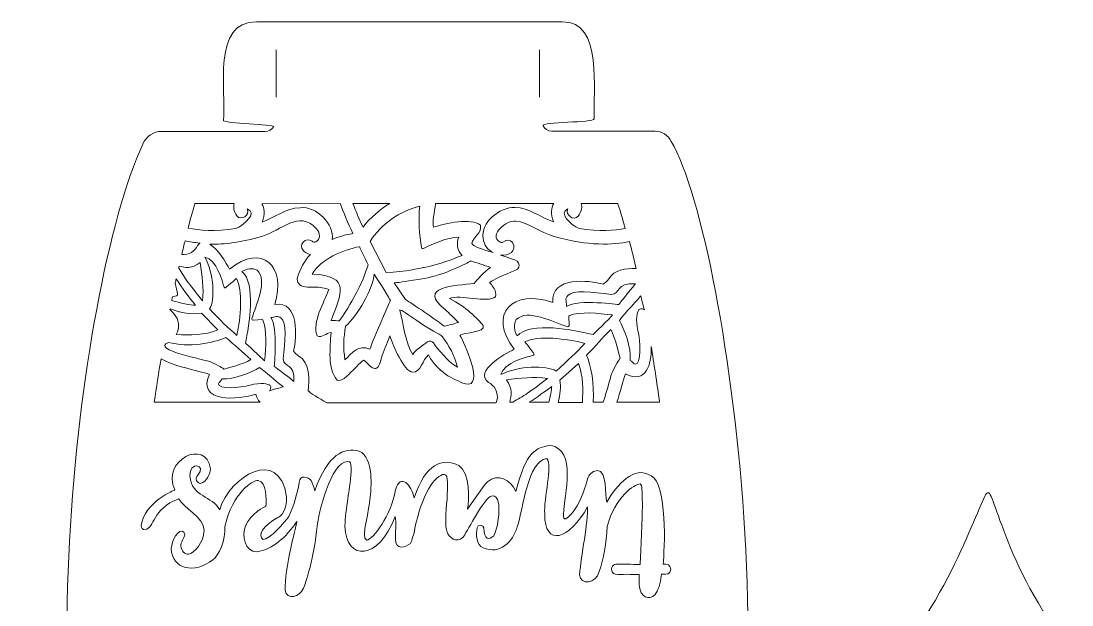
# Model space of a CAD drawing. Header units: inches. Extents: x -0.2 to 23, y 0 to 27.3.
# Drawn here: x -0.25 to 5.4, y 16.02 to 19.16 of the extents above; entities that cross this region are included whole.
import ezdxf

# ---------------------------------------------------------------- set-up
doc = ezdxf.new("R2010")
doc.units = ezdxf.units.IN
doc.header["$MEASUREMENT"] = 0
doc.layers.add('Paper Pumpkin Give Thanks', color=7, linetype='Continuous', lineweight=0)

msp = doc.modelspace()

# ---------------------------------------------------------------- linework, layer by layer
at = {"layer": 'Paper Pumpkin Give Thanks'}
for points, knots in [([(0.3208, 14.1722), (0.3292, 14.15), (0.3486, 14.1361), (0.3722, 14.1361), (0.3722, 14.1361), (0.6417, 14.1361), (0.6417, 14.1361), (0.6681, 14.1333), (1.0361, 14.1444), (1.0486, 14.1278), (1.0667, 14.1194), (1.0583, 14.0917), (1.0389, 14.0917), (1.0389, 14.0917), (0.3472, 14.0931), (0.3472, 14.0931), (0.3472, 14.0931), (1, 12.6431), (1.2903, 12.3153), (1.6889, 11.8681), (1.7667, 11.3861), (1.8042, 11.3861), (1.8403, 11.3861), (1.9764, 11.9083), (2.3472, 12.3292), (2.5903, 12.6347), (3.2472, 13.9083), (3.2653, 14.0931), (3.2653, 14.0931), (2.6264, 14.0917), (2.6264, 14.0917), (2.6069, 14.0917), (2.6, 14.1194), (2.6181, 14.1278), (2.7931, 14.1486), (3.1236, 14.1292), (3.2986, 14.1361), (3.9653, 14.8931), (3.5708, 17.9722), (3.2486, 18.5139), (3.2319, 18.5472), (3.1986, 18.5694), (3.1625, 18.5694), (3.1625, 18.5694), (2.6069, 18.5694), (2.6069, 18.5694), (2.5819, 18.5694), (2.5681, 18.5819), (2.5597, 18.5986), (2.55, 18.6222), (2.8333, 18.6125), (2.8347, 18.6361), (2.825, 18.7792), (2.8861, 19.1611), (2.6625, 19.1569), (2.6625, 19.1569), (1.0181, 19.1569), (1.0181, 19.1569), (0.7778, 19.1583), (0.8569, 18.7889), (0.8417, 18.625), (0.8417, 18.6139), (1.1167, 18.6028), (1.1111, 18.5944), (1.1014, 18.5792), (1.0847, 18.5681), (1.0653, 18.5681), (1.0653, 18.5681), (0.5083, 18.5681), (0.5083, 18.5681), (0.4653, 18.5681), (0.425, 18.5417), (0.4083, 18.5), (0.0403, 17.7097), (-0.2472, 15.0444), (0.3208, 14.1722)], [0, 0, 0, 0, 1, 1, 1, 2, 2, 2, 3, 3, 3, 4, 4, 4, 5, 5, 5, 6, 6, 6, 7, 7, 7, 8, 8, 8, 9, 9, 9, 10, 10, 10, 11, 11, 11, 12, 12, 12, 13, 13, 13, 14, 14, 14, 15, 15, 15, 16, 16, 16, 17, 17, 17, 18, 18, 18, 19, 19, 19, 20, 20, 20, 21, 21, 21, 22, 22, 22, 23, 23, 23, 24, 24, 24, 25, 25, 25, 25]), ([(1.1236, 18.7528), (1.1236, 18.7528), (1.1236, 19.0056), (1.1236, 19.0056), (1.1236, 19.0056), (1.1236, 18.7528), (1.1236, 18.7528)], [0, 0, 0, 0, 1, 1, 1, 2, 2, 2, 2]), ([(2.5403, 18.7528), (2.5403, 18.7528), (2.5403, 19.0056), (2.5403, 19.0056), (2.5403, 19.0056), (2.5403, 18.7528), (2.5403, 18.7528)], [0, 0, 0, 0, 1, 1, 1, 2, 2, 2, 2]), ([(0.6875, 18.1806), (0.6875, 18.1806), (0.8986, 18.1806), (0.8986, 18.1806), (0.8931, 18.1639), (0.8958, 18.1417), (0.9125, 18.1139), (0.9375, 18.0861), (0.9847, 18.1181), (0.9694, 18.1514), (1.025, 18.1319), (0.9583, 18.0681), (0.9069, 18.0458), (0.7958, 18.0278), (0.7083, 18.0361), (0.6514, 18.0486), (0.6736, 18.1347), (0.6875, 18.1806), (0.6875, 18.1806)], [0, 0, 0, 0, 1, 1, 1, 2, 2, 2, 3, 3, 3, 4, 4, 4, 5, 5, 5, 6, 6, 6, 6]), ([(1.3403, 18.0458), (1.3639, 18.0222), (1.3625, 17.9861), (1.3375, 17.975), (1.3292, 17.9722), (1.3222, 17.9736), (1.3181, 17.9778), (1.3028, 17.9903), (1.2819, 17.9889), (1.2694, 17.9736), (1.2472, 17.9403), (1.275, 17.9153), (1.3083, 17.9069), (1.2764, 17.8722), (1.2528, 17.8306), (1.2389, 17.7833), (1.2361, 17.7694), (1.2389, 17.7583), (1.2458, 17.75), (1.2611, 17.7306), (1.2958, 17.7306), (1.3306, 17.7306), (1.3597, 17.7319), (1.3875, 17.7264), (1.4069, 17.7194), (1.3833, 17.6472), (1.3167, 17.5458), (1.3444, 17.4694), (1.3708, 17.4569), (1.3944, 17.4847), (1.4194, 17.4875), (1.4153, 17.4042), (1.3986, 17.2958), (1.4528, 17.2306), (1.4819, 17.2222), (1.5236, 17.2722), (1.5472, 17.2944), (1.5611, 17.3083), (1.5736, 17.3222), (1.5875, 17.3333), (1.5944, 17.3403), (1.5944, 17.3403), (1.6042, 17.3319), (1.6306, 17.3042), (1.6458, 17.2917), (1.6597, 17.2944), (1.6736, 17.2972), (1.6806, 17.3139), (1.6903, 17.3514), (1.7028, 17.3875), (1.7181, 17.4264), (1.7361, 17.4694), (1.7542, 17.4181), (1.8083, 17.2792), (1.8597, 17.2736), (1.9028, 17.2736), (1.9111, 17.3431), (1.9431, 17.3667), (1.9903, 17.2764), (2.0736, 17.2361), (2.1417, 17.2111), (2.2486, 17.1875), (2.1347, 17.4389), (2.1111, 17.4736), (2.1403, 17.4889), (2.2486, 17.4861), (2.2375, 17.525), (2.2069, 17.5625), (2.1431, 17.6278), (2.0569, 17.6694), (2.1097, 17.6958), (2.2625, 17.6431), (2.3042, 17.6792), (2.3111, 17.7125), (2.2861, 17.7403), (2.2778, 17.7486), (2.275, 17.7514), (2.2722, 17.7542), (2.2722, 17.7556), (2.2722, 17.7611), (2.3236, 17.7847), (2.3903, 17.8139), (2.4458, 17.8264), (2.4431, 17.8736), (2.3889, 17.8833), (2.3778, 17.8889), (2.3569, 17.8958), (2.3306, 17.9028), (2.3764, 17.8986), (2.4181, 17.9236), (2.3958, 17.9708), (2.3833, 17.9861), (2.3611, 17.9875), (2.3472, 17.975), (2.3431, 17.9722), (2.3361, 17.9694), (2.3278, 17.9722), (2.2639, 18.0125), (2.3653, 18.0931), (2.4111, 18.0861), (2.4833, 18.0792), (2.5403, 18.025), (2.6194, 18.0042), (2.8, 17.95), (2.9375, 17.9583), (3.0236, 17.9764), (3.0347, 17.9347), (3.0472, 17.8861), (3.0597, 17.8306), (3.0042, 17.8333), (2.9417, 17.825), (2.9125, 17.7764), (2.9028, 17.7639), (2.8931, 17.7528), (2.8819, 17.7472), (2.8056, 17.7681), (2.6, 17.7917), (2.6125, 17.6486), (2.3972, 17.725), (2.2583, 17.5875), (2.4042, 17.3972), (2.3514, 17.3722), (2.1875, 17.2792), (2.2653, 17.2194), (2.2944, 17.2083), (2.3236, 17.1639), (2.3111, 17.1222), (2.3097, 17.1181), (2.3083, 17.1139), (2.3069, 17.1097), (2.3069, 17.1097), (1.3972, 17.1097), (1.3972, 17.1097), (1.3528, 17.1361), (1.3083, 17.1597), (1.2972, 17.175), (1.3028, 17.2319), (1.3069, 17.3264), (1.2458, 17.3611), (1.2333, 17.3694), (1.2222, 17.3792), (1.2181, 17.3889), (1.2347, 17.4611), (1.2514, 17.6556), (1.1167, 17.6389), (1.1819, 17.8431), (1.0486, 17.9708), (0.8736, 17.8278), (0.8569, 17.8597), (0.8125, 17.9361), (0.7681, 17.9625), (0.8444, 17.9611), (0.9375, 17.9708), (1.0458, 18.0042), (1.1528, 18.0333), (1.2472, 18.1486), (1.3403, 18.0458)], [0, 0, 0, 0, 1, 1, 1, 2, 2, 2, 3, 3, 3, 4, 4, 4, 5, 5, 5, 6, 6, 6, 7, 7, 7, 8, 8, 8, 9, 9, 9, 10, 10, 10, 11, 11, 11, 12, 12, 12, 13, 13, 13, 14, 14, 14, 15, 15, 15, 16, 16, 16, 17, 17, 17, 18, 18, 18, 19, 19, 19, 20, 20, 20, 21, 21, 21, 22, 22, 22, 23, 23, 23, 24, 24, 24, 25, 25, 25, 26, 26, 26, 27, 27, 27, 28, 28, 28, 29, 29, 29, 30, 30, 30, 31, 31, 31, 32, 32, 32, 33, 33, 33, 34, 34, 34, 35, 35, 35, 36, 36, 36, 37, 37, 37, 38, 38, 38, 39, 39, 39, 40, 40, 40, 41, 41, 41, 42, 42, 42, 43, 43, 43, 44, 44, 44, 45, 45, 45, 46, 46, 46, 47, 47, 47, 48, 48, 48, 49, 49, 49, 50, 50, 50, 51, 51, 51, 52, 52, 52, 52]), ([(1.4694, 18.1806), (1.4861, 18.1319), (1.5097, 18.0764), (1.5375, 18.0194), (1.4958, 18.0125), (1.4583, 18.0014), (1.4264, 17.9875), (1.4375, 18.0681), (1.3444, 18.1667), (1.2528, 18.1583), (1.175, 18.1556), (1.1208, 18.1056), (1.0486, 18.0806), (1.0653, 18.1236), (1.0611, 18.1569), (1.0472, 18.1792), (1.0472, 18.1792), (1.4694, 18.1806), (1.4694, 18.1806)], [0, 0, 0, 0, 1, 1, 1, 2, 2, 2, 3, 3, 3, 4, 4, 4, 5, 5, 5, 6, 6, 6, 6]), ([(1.7347, 18.1806), (1.6806, 18.1472), (1.6319, 18.1042), (1.5917, 18.0542), (1.5708, 18.0958), (1.5528, 18.1389), (1.5375, 18.1806), (1.5375, 18.1806), (1.7347, 18.1806), (1.7347, 18.1806)], [0, 0, 0, 0, 1, 1, 1, 2, 2, 2, 3, 3, 3, 3]), ([(1.9056, 17.9444), (1.9056, 17.9389), (1.9125, 17.9361), (1.9167, 17.9389), (1.9736, 17.9667), (2.0389, 17.9972), (2.1069, 18), (2.0903, 17.9667), (2.1, 17.9264), (2.1236, 17.9014), (2.0694, 17.8806), (2.0153, 17.8556), (1.9208, 17.8375), (1.9194, 17.8375), (1.8153, 17.8111), (1.7153, 17.8097), (1.7153, 17.8097), (1.6292, 17.9764), (1.6292, 17.9764), (1.6903, 18.0736), (1.7861, 18.1375), (1.8972, 18.1667), (1.8861, 18.0986), (1.8958, 18.0083), (1.9056, 17.9444)], [0, 0, 0, 0, 1, 1, 1, 2, 2, 2, 3, 3, 3, 4, 4, 4, 5, 5, 5, 6, 6, 6, 7, 7, 7, 8, 8, 8, 8]), ([(1.9806, 18.1806), (1.9806, 18.1806), (2.6167, 18.1806), (2.6167, 18.1806), (2.6028, 18.1583), (2.5986, 18.125), (2.6153, 18.0819), (2.5417, 18.1069), (2.4861, 18.1583), (2.4069, 18.1597), (2.3278, 18.1625), (2.2208, 18.0778), (2.2375, 17.9931), (2.2417, 17.9556), (2.2625, 17.9306), (2.2903, 17.9181), (2.2389, 17.9319), (2.1861, 17.9486), (2.1764, 17.9653), (2.1806, 18.0014), (2.2333, 18.0208), (2.2222, 18.0639), (2.175, 18.1056), (2.0347, 18.075), (1.9694, 18.0528), (1.9625, 18.0792), (1.9764, 18.1333), (1.9806, 18.1806)], [0, 0, 0, 0, 1, 1, 1, 2, 2, 2, 3, 3, 3, 4, 4, 4, 5, 5, 5, 6, 6, 6, 7, 7, 7, 8, 8, 8, 9, 9, 9, 9]), ([(2.6931, 18.1514), (2.6764, 18.1181), (2.725, 18.0847), (2.75, 18.1139), (2.7681, 18.1417), (2.7708, 18.1639), (2.7639, 18.1806), (2.7639, 18.1806), (2.9597, 18.1806), (2.9597, 18.1806), (2.9597, 18.1806), (2.9764, 18.1375), (3.0014, 18.0472), (2.9444, 18.0361), (2.8611, 18.0292), (2.7542, 18.0458), (2.7056, 18.0667), (2.6389, 18.1319), (2.6931, 18.1514)], [0, 0, 0, 0, 1, 1, 1, 2, 2, 2, 3, 3, 3, 4, 4, 4, 5, 5, 5, 6, 6, 6, 6]), ([(0.6347, 17.9806), (0.6583, 17.975), (0.6847, 17.9708), (0.7153, 17.9681), (0.7111, 17.9653), (0.7056, 17.9611), (0.7014, 17.9542), (0.6917, 17.9278), (0.6542, 17.9), (0.6167, 17.9069), (0.6236, 17.9333), (0.6292, 17.9583), (0.6347, 17.9806)], [0, 0, 0, 0, 1, 1, 1, 2, 2, 2, 3, 3, 3, 4, 4, 4, 4]), ([(1.3181, 17.8014), (1.3639, 17.8806), (1.4833, 17.9333), (1.5722, 17.9486), (1.5722, 17.9486), (1.6, 17.8889), (1.6194, 17.8514), (1.6056, 17.8097), (1.5833, 17.7472), (1.5444, 17.6792), (1.5444, 17.6792), (1.5097, 17.6139), (1.4639, 17.55), (1.4528, 17.5514), (1.4333, 17.5514), (1.4194, 17.5514), (1.4722, 17.6958), (1.5319, 17.7917), (1.3181, 17.8014)], [0, 0, 0, 0, 1, 1, 1, 2, 2, 2, 3, 3, 3, 4, 4, 4, 5, 5, 5, 6, 6, 6, 6]), ([(0.6028, 17.8444), (0.6347, 17.8361), (0.6722, 17.8278), (0.7153, 17.8639), (0.7264, 17.7931), (0.7361, 17.7264), (0.7292, 17.6569), (0.7056, 17.6875), (0.6736, 17.7278), (0.6514, 17.7569), (0.6319, 17.7806), (0.6194, 17.8083), (0.6014, 17.8319), (0.6, 17.8361), (0.6014, 17.8403), (0.6028, 17.8444)], [0, 0, 0, 0, 1, 1, 1, 2, 2, 2, 3, 3, 3, 4, 4, 4, 5, 5, 5, 5]), ([(0.7417, 17.8931), (0.8042, 17.8819), (0.8361, 17.7597), (0.8444, 17.7306), (0.8458, 17.7292), (0.8472, 17.7278), (0.8486, 17.7278), (0.8486, 17.7222), (0.9097, 17.7778), (0.9111, 17.7778), (0.9458, 17.7153), (0.9347, 17.5667), (0.9125, 17.4722), (0.8625, 17.5167), (0.8236, 17.5528), (0.7667, 17.6139), (0.7972, 17.6625), (0.7889, 17.8056), (0.7417, 17.8931)], [0, 0, 0, 0, 1, 1, 1, 2, 2, 2, 3, 3, 3, 4, 4, 4, 5, 5, 5, 6, 6, 6, 6]), ([(2.0361, 17.6083), (2.0514, 17.5944), (2.0833, 17.5611), (2.1042, 17.5417), (2.0792, 17.5333), (2.0542, 17.5278), (2.0278, 17.5208), (1.9667, 17.5708), (1.8306, 17.6569), (1.8194, 17.6653), (1.8194, 17.6653), (1.7597, 17.7542), (1.7597, 17.7542), (1.7931, 17.7569), (1.8292, 17.7639), (1.9194, 17.7778), (2.0264, 17.7958), (2.1528, 17.8611), (2.1708, 17.8722), (2.2069, 17.8611), (2.2417, 17.8486), (2.2764, 17.8375), (2.2444, 17.8153), (2.2014, 17.7694), (2.1889, 17.75), (2.0889, 17.7417), (1.8736, 17.7333), (2.0361, 17.6083)], [0, 0, 0, 0, 1, 1, 1, 2, 2, 2, 3, 3, 3, 4, 4, 4, 5, 5, 5, 6, 6, 6, 7, 7, 7, 8, 8, 8, 9, 9, 9, 9]), ([(0.9403, 17.8153), (0.9819, 17.8417), (1.0125, 17.8264), (1.0222, 17.8222), (1.0833, 17.7694), (1.0125, 17.6306), (0.9944, 17.5625), (0.9931, 17.5583), (0.9972, 17.5528), (1.0014, 17.5542), (1.0014, 17.5542), (1.0514, 17.5583), (1.0514, 17.5583), (1.0764, 17.4958), (1.0681, 17.4111), (1.0625, 17.3361), (1.0444, 17.35), (0.9597, 17.4306), (0.9597, 17.4306), (0.9778, 17.5278), (1.0181, 17.75), (0.9403, 17.8153)], [0, 0, 0, 0, 1, 1, 1, 2, 2, 2, 3, 3, 3, 4, 4, 4, 5, 5, 5, 6, 6, 6, 7, 7, 7, 7]), ([(1.4972, 17.5208), (1.5625, 17.5778), (1.6444, 17.7222), (1.6514, 17.8014), (1.6764, 17.7611), (1.7389, 17.6611), (1.7389, 17.6611), (1.7389, 17.6611), (1.6514, 17.4625), (1.6278, 17.3972), (1.5694, 17.4264), (1.5278, 17.375), (1.4944, 17.3403), (1.4833, 17.4042), (1.4875, 17.4597), (1.4972, 17.5208)], [0, 0, 0, 0, 1, 1, 1, 2, 2, 2, 3, 3, 3, 4, 4, 4, 5, 5, 5, 5]), ([(0.5667, 17.6792), (0.5667, 17.6792), (0.5889, 17.6847), (0.5889, 17.6847), (0.5931, 17.6861), (0.5944, 17.6889), (0.5944, 17.6931), (0.5917, 17.7097), (0.5861, 17.7319), (0.5819, 17.7528), (0.5833, 17.7611), (0.5847, 17.7681), (0.5875, 17.7764), (0.6181, 17.725), (0.6569, 17.6764), (0.6903, 17.6347), (0.6639, 17.6333), (0.6069, 17.6458), (0.5639, 17.6597), (0.5639, 17.6653), (0.5653, 17.6722), (0.5667, 17.6792)], [0, 0, 0, 0, 1, 1, 1, 2, 2, 2, 3, 3, 3, 4, 4, 4, 5, 5, 5, 6, 6, 6, 7, 7, 7, 7]), ([(2.6917, 17.6861), (2.7181, 17.7181), (2.825, 17.7042), (2.925, 17.6917), (2.9792, 17.6944), (2.9472, 17.7583), (3.0569, 17.7486), (3.0514, 17.7444), (2.9736, 17.6486), (2.9667, 17.6375), (2.9667, 17.6375), (2.7486, 17.6681), (2.6861, 17.6278), (2.6861, 17.6458), (2.675, 17.6681), (2.6917, 17.6861)], [0, 0, 0, 0, 1, 1, 1, 2, 2, 2, 3, 3, 3, 4, 4, 4, 5, 5, 5, 5]), ([(3.1042, 17.6097), (3.1042, 17.6097), (3.1042, 17.6097), (3.1042, 17.6097), (3.1042, 17.6097), (3.0861, 17.6208), (3.075, 17.6111), (3.0667, 17.6042), (3.0542, 17.5569), (3.0694, 17.4986), (3.0819, 17.4431), (3.0889, 17.3139), (3.0542, 17.3167), (3.0458, 17.3194), (3.0375, 17.3347), (3.0278, 17.3375), (3.0347, 17.4083), (2.9958, 17.5069), (2.9694, 17.5528), (2.9931, 17.5847), (3.0806, 17.6778), (3.0847, 17.6847), (3.0917, 17.6611), (3.0917, 17.6486), (3.1042, 17.6097)], [0, 0, 0, 0, 1, 1, 1, 2, 2, 2, 3, 3, 3, 4, 4, 4, 5, 5, 5, 6, 6, 6, 7, 7, 7, 8, 8, 8, 8]), ([(0.5542, 17.6153), (0.6125, 17.5917), (0.6694, 17.5833), (0.7236, 17.5917), (0.7236, 17.5917), (0.8111, 17.5014), (0.8111, 17.5014), (0.7347, 17.4722), (0.6653, 17.4722), (0.5861, 17.4764), (0.5986, 17.4958), (0.6, 17.5139), (0.6, 17.5194), (0.6, 17.5667), (0.5764, 17.5875), (0.5542, 17.6097), (0.5528, 17.6111), (0.5542, 17.6125), (0.5542, 17.6153)], [0, 0, 0, 0, 1, 1, 1, 2, 2, 2, 3, 3, 3, 4, 4, 4, 5, 5, 5, 6, 6, 6, 6]), ([(1.1139, 17.3056), (1.1139, 17.3056), (1.1361, 17.5111), (1.0958, 17.5681), (1.1139, 17.5694), (1.1347, 17.5806), (1.1514, 17.5653), (1.1819, 17.5417), (1.1722, 17.4403), (1.1625, 17.3458), (1.1667, 17.2958), (1.225, 17.3264), (1.2194, 17.2236), (1.2167, 17.2292), (1.1236, 17.3), (1.1139, 17.3056)], [0, 0, 0, 0, 1, 1, 1, 2, 2, 2, 3, 3, 3, 4, 4, 4, 5, 5, 5, 5]), ([(2.0986, 17.3014), (2.0486, 17.3292), (1.9931, 17.4), (1.9694, 17.4319), (1.9625, 17.4417), (1.9486, 17.4444), (1.9389, 17.4375), (1.9139, 17.4208), (1.8722, 17.3917), (1.8583, 17.3694), (1.8194, 17.4292), (1.8097, 17.5319), (1.7889, 17.6069), (1.7833, 17.6264), (1.9236, 17.5139), (2.0014, 17.4778), (2.0083, 17.475), (2.0139, 17.4694), (2.0194, 17.4639), (2.0514, 17.4181), (2.0861, 17.3639), (2.0986, 17.3014)], [0, 0, 0, 0, 1, 1, 1, 2, 2, 2, 3, 3, 3, 4, 4, 4, 5, 5, 5, 6, 6, 6, 7, 7, 7, 7]), ([(2.4194, 17.4694), (2.3931, 17.5139), (2.4097, 17.5458), (2.4153, 17.5569), (2.4736, 17.6194), (2.6181, 17.5403), (2.6903, 17.5181), (2.6944, 17.5167), (2.7, 17.5208), (2.7, 17.525), (2.7, 17.525), (2.6972, 17.5778), (2.6972, 17.5778), (2.7639, 17.6028), (2.8542, 17.5903), (2.9333, 17.5819), (2.9181, 17.5639), (2.8292, 17.4764), (2.8292, 17.4764), (2.7264, 17.5), (2.4917, 17.55), (2.4194, 17.4694)], [0, 0, 0, 0, 1, 1, 1, 2, 2, 2, 3, 3, 3, 4, 4, 4, 5, 5, 5, 6, 6, 6, 7, 7, 7, 7]), ([(0.5458, 17.4347), (0.6514, 17.4042), (0.7917, 17.4319), (0.8542, 17.4611), (0.9, 17.4194), (0.9444, 17.3833), (0.9889, 17.3417), (0.9458, 17.3167), (0.8472, 17.2917), (0.8444, 17.2903), (0.8444, 17.2903), (0.8319, 17.3028), (0.775, 17.3278), (0.7486, 17.3431), (0.4458, 17.3931), (0.5458, 17.4347)], [0, 0, 0, 0, 1, 1, 1, 2, 2, 2, 3, 3, 3, 4, 4, 4, 5, 5, 5, 5]), ([(2.6292, 17.2806), (2.5778, 17.3125), (2.425, 17.3097), (2.3319, 17.2611), (2.3458, 17.3264), (2.4764, 17.3569), (2.5083, 17.3653), (2.5097, 17.3667), (2.5111, 17.3681), (2.5111, 17.3694), (2.5167, 17.3694), (2.4611, 17.4361), (2.4611, 17.4375), (2.5292, 17.4722), (2.6861, 17.4556), (2.7847, 17.4292), (2.7361, 17.3792), (2.6958, 17.3389), (2.6292, 17.2806)], [0, 0, 0, 0, 1, 1, 1, 2, 2, 2, 3, 3, 3, 4, 4, 4, 5, 5, 5, 6, 6, 6, 6]), ([(2.7931, 17.3653), (2.8389, 17.4125), (2.8778, 17.4583), (2.9236, 17.5042), (2.9486, 17.4583), (2.9722, 17.3528), (2.9736, 17.3486), (2.9736, 17.3486), (2.9597, 17.3347), (2.9319, 17.2764), (2.925, 17.2639), (2.9056, 17.1819), (2.8833, 17.1125), (2.8833, 17.1125), (2.8278, 17.1125), (2.8278, 17.1125), (2.8361, 17.2083), (2.8167, 17.3139), (2.7931, 17.3653)], [0, 0, 0, 0, 1, 1, 1, 2, 2, 2, 3, 3, 3, 4, 4, 4, 5, 5, 5, 6, 6, 6, 6]), ([(3.1403, 17.4125), (3.1556, 17.3222), (3.1708, 17.2222), (3.1861, 17.1125), (3.1861, 17.1125), (2.9556, 17.1125), (2.9556, 17.1125), (2.9736, 17.1694), (2.9889, 17.2278), (3.0028, 17.2653), (3.1139, 17.2111), (3.1431, 17.3125), (3.1403, 17.4125)], [0, 0, 0, 0, 1, 1, 1, 2, 2, 2, 3, 3, 3, 4, 4, 4, 4]), ([(0.5056, 17.3458), (0.5778, 17.3056), (0.7014, 17.2833), (0.7653, 17.2625), (0.6958, 17.1083), (0.9222, 17.125), (1.0153, 17.1569), (1.0181, 17.1389), (1.0264, 17.1236), (1.0389, 17.1125), (1.0389, 17.1125), (0.4694, 17.1125), (0.4694, 17.1125), (0.4806, 17.1944), (0.4931, 17.2722), (0.5056, 17.3458)], [0, 0, 0, 0, 1, 1, 1, 2, 2, 2, 3, 3, 3, 4, 4, 4, 5, 5, 5, 5]), ([(1.0917, 17.2028), (1.0847, 17.2111), (1.0403, 17.2208), (0.9847, 17.2042), (0.9319, 17.1903), (0.8111, 17.1806), (0.8139, 17.2125), (0.8167, 17.2208), (0.8306, 17.2278), (0.8333, 17.2389), (0.9, 17.2347), (0.9917, 17.2736), (1.0347, 17.3), (1.0653, 17.2792), (1.1556, 17.1986), (1.1625, 17.1958), (1.1389, 17.1875), (1.1278, 17.1889), (1.0903, 17.175), (1.0903, 17.1764), (1.1014, 17.1944), (1.0917, 17.2028)], [0, 0, 0, 0, 1, 1, 1, 2, 2, 2, 3, 3, 3, 4, 4, 4, 5, 5, 5, 6, 6, 6, 7, 7, 7, 7]), ([(2.65, 17.2319), (2.65, 17.2319), (2.75, 17.3208), (2.75, 17.3208), (2.775, 17.2486), (2.775, 17.1833), (2.7708, 17.1111), (2.7708, 17.1111), (2.6403, 17.1111), (2.6403, 17.1111), (2.6514, 17.1542), (2.6556, 17.1944), (2.65, 17.2319)], [0, 0, 0, 0, 1, 1, 1, 2, 2, 2, 3, 3, 3, 4, 4, 4, 4]), ([(2.3625, 17.2333), (2.4375, 17.2431), (2.5097, 17.2514), (2.5833, 17.2403), (2.55, 17.2153), (2.5069, 17.1833), (2.475, 17.1611), (2.4514, 17.1431), (2.4222, 17.1306), (2.3986, 17.1139), (2.3986, 17.1139), (2.3806, 17.1139), (2.3806, 17.1139), (2.3875, 17.1472), (2.3972, 17.1861), (2.3625, 17.2333)], [0, 0, 0, 0, 1, 1, 1, 2, 2, 2, 3, 3, 3, 4, 4, 4, 5, 5, 5, 5]), ([(2.6056, 17.1972), (2.6056, 17.1792), (2.5986, 17.1458), (2.5903, 17.1125), (2.5903, 17.1125), (2.4847, 17.1125), (2.4847, 17.1125), (2.5278, 17.1403), (2.5694, 17.1708), (2.6056, 17.1972)], [0, 0, 0, 0, 1, 1, 1, 2, 2, 2, 3, 3, 3, 3]), ([(1.0861, 17.1681), (1.0861, 17.1681), (1.0861, 17.1681), (1.0861, 17.1681), (1.0861, 17.1681), (1.0861, 17.1681), (1.0861, 17.1681), (1.0861, 17.1681), (1.0861, 17.1681), (1.0861, 17.1681)], [0, 0, 0, 0, 1, 1, 1, 2, 2, 2, 3, 3, 3, 3]), ([(0.5792, 16.6417), (0.5042, 16.8014), (0.7486, 16.9208), (0.7708, 16.7556), (0.7708, 16.7278), (0.7528, 16.6875), (0.7181, 16.6764), (0.6972, 16.6764), (0.6847, 16.7056), (0.7042, 16.7208), (0.7542, 16.7792), (0.6542, 16.7972), (0.6611, 16.7167), (0.6681, 16.6014), (0.7833, 16.6111), (0.8208, 16.5347), (0.8722, 16.7139), (1.1431, 16.8778), (1.1806, 16.6042), (1.1847, 16.5347), (1.1486, 16.4972), (1.1333, 16.4944), (1.0542, 16.45), (1.0208, 16.3958), (1.0542, 16.375), (1.0889, 16.375), (1.1708, 16.4667), (1.1917, 16.4986), (1.2194, 16.5556), (1.2361, 16.6181), (1.2486, 16.6819), (1.25, 16.7264), (1.2972, 16.7111), (1.3125, 16.6931), (1.3208, 16.675), (1.3278, 16.6569), (1.3319, 16.6375), (1.4014, 16.8361), (1.4903, 16.8708), (1.5708, 16.85), (1.65, 16.8153), (1.6375, 16.6528), (1.6278, 16.5903), (1.6306, 16.5514), (1.5764, 16.3819), (1.6111, 16.3722), (1.6444, 16.3722), (1.7431, 16.5056), (1.7653, 16.6417), (1.7931, 16.7361), (1.8514, 16.6667), (1.8667, 16.6), (1.9278, 16.7833), (2.0167, 16.8167), (2.1069, 16.7736), (2.1681, 16.7278), (2.1639, 16.5903), (2.1528, 16.5389), (2.1583, 16.5444), (2.2444, 16.6736), (2.2597, 16.6861), (2.3181, 16.7319), (2.3819, 16.7), (2.4125, 16.6333), (2.4708, 16.8528), (2.5194, 16.8667), (2.5972, 16.8819), (2.7458, 16.8569), (2.6708, 16.6181), (2.6694, 16.5111), (2.6694, 16.4931), (2.6708, 16.4833), (2.6819, 16.4861), (2.7597, 16.5431), (2.7903, 16.6722), (2.8014, 16.7097), (2.8097, 16.7319), (2.8333, 16.7458), (2.8528, 16.7458), (2.9028, 16.7458), (2.8931, 16.6125), (2.9014, 16.5764), (2.9583, 16.6694), (3.0458, 16.7764), (3.1403, 16.7181), (3.2278, 16.6736), (3.2139, 16.3194), (3.2042, 16.2431), (3.2292, 16.2417), (3.2431, 16.2431), (3.2458, 16.2153), (3.2431, 16.1875), (3.2292, 16.1889), (3.1958, 16.1889), (3.1958, 16.1667), (3.1792, 16.1042), (3.1722, 16.0972), (3.1472, 16.0444), (3.0944, 16.0556), (3.0806, 16.1056), (3.075, 16.1181), (3.0764, 16.1653), (3.0764, 16.1875), (3.0764, 16.1875), (3.025, 16.1875), (3.025, 16.1875), (2.9833, 16.1931), (2.9306, 16.1708), (2.9278, 16.2153), (2.9278, 16.2444), (2.9528, 16.2444), (2.9792, 16.2431), (3.0208, 16.2431), (3.0806, 16.2403), (3.0806, 16.2403), (3.0847, 16.3139), (3.0931, 16.4667), (3.0931, 16.5708), (3.0917, 16.6306), (3.0931, 16.6736), (3.0806, 16.6736), (3.0514, 16.6736), (2.9458, 16.6042), (2.9042, 16.4444), (2.9, 16.3542), (2.8847, 16.2708), (2.8611, 16.2028), (2.8431, 16.1375), (2.7597, 16.1264), (2.7556, 16.1861), (2.7639, 16.2875), (2.8014, 16.4694), (2.7986, 16.5514), (2.7, 16.3722), (2.5667, 16.3333), (2.5681, 16.5125), (2.5611, 16.5944), (2.6139, 16.7778), (2.5792, 16.8097), (2.475, 16.7958), (2.4542, 16.5431), (2.4208, 16.4431), (2.3972, 16.3639), (2.3278, 16.2917), (2.2375, 16.3306), (2.1986, 16.3444), (2.1986, 16.4028), (2.2042, 16.4389), (2.2056, 16.4597), (2.2403, 16.4528), (2.2403, 16.4389), (2.2444, 16.3736), (2.2681, 16.3694), (2.2944, 16.3958), (2.3181, 16.4306), (2.3514, 16.6361), (2.275, 16.6069), (2.2278, 16.5736), (2.1458, 16.4069), (2.1292, 16.3875), (2.0917, 16.3514), (2.0528, 16.3889), (2.0431, 16.4153), (2.0181, 16.4736), (2.0722, 16.7222), (2.0292, 16.725), (1.9778, 16.7264), (1.9056, 16.6083), (1.8708, 16.4361), (1.8625, 16.3903), (1.8486, 16.3597), (1.8472, 16.3542), (1.8167, 16.3306), (1.7667, 16.3167), (1.7653, 16.3778), (1.7639, 16.4028), (1.7722, 16.4708), (1.7639, 16.4986), (1.675, 16.2611), (1.5, 16.2556), (1.4944, 16.4472), (1.4944, 16.5361), (1.5264, 16.6583), (1.5278, 16.7597), (1.5264, 16.7861), (1.5264, 16.7958), (1.5097, 16.7944), (1.4153, 16.7944), (1.3514, 16.5069), (1.3444, 16.4472), (1.3333, 16.2917), (1.2792, 16.1278), (1.2708, 16.1139), (1.25, 16.0639), (1.1833, 16.0486), (1.1722, 16.1014), (1.1681, 16.2125), (1.2375, 16.4708), (1.2361, 16.4722), (1.1764, 16.3861), (1.1083, 16.325), (1.0208, 16.3083), (0.9556, 16.3083), (0.9389, 16.4), (0.9597, 16.4486), (0.9889, 16.5167), (1.0625, 16.5528), (1.0694, 16.5528), (1.0708, 16.5917), (1.075, 16.6819), (1.0278, 16.6931), (0.9958, 16.6931), (0.8903, 16.625), (0.8486, 16.4458), (0.8556, 16.3736), (0.8125, 16.2847), (0.7847, 16.2667), (0.6861, 16.1889), (0.5639, 16.2153), (0.5597, 16.3264), (0.5681, 16.4), (0.6222, 16.45), (0.6333, 16.4014), (0.6319, 16.3833), (0.6083, 16.3583), (0.6125, 16.3417), (0.6125, 16.3125), (0.6375, 16.2958), (0.6528, 16.2958), (0.6847, 16.3), (0.7347, 16.3611), (0.7375, 16.4236), (0.7361, 16.4958), (0.6222, 16.5472), (0.6014, 16.5944), (0.4528, 16.5389), (0.475, 16.4375), (0.4194, 16.4278), (0.4083, 16.4278), (0.3986, 16.4361), (0.3986, 16.4514), (0.4181, 16.5778), (0.5792, 16.6417), (0.5792, 16.6417)], [0, 0, 0, 0, 1, 1, 1, 2, 2, 2, 3, 3, 3, 4, 4, 4, 5, 5, 5, 6, 6, 6, 7, 7, 7, 8, 8, 8, 9, 9, 9, 10, 10, 10, 11, 11, 11, 12, 12, 12, 13, 13, 13, 14, 14, 14, 15, 15, 15, 16, 16, 16, 17, 17, 17, 18, 18, 18, 19, 19, 19, 20, 20, 20, 21, 21, 21, 22, 22, 22, 23, 23, 23, 24, 24, 24, 25, 25, 25, 26, 26, 26, 27, 27, 27, 28, 28, 28, 29, 29, 29, 30, 30, 30, 31, 31, 31, 32, 32, 32, 33, 33, 33, 34, 34, 34, 35, 35, 35, 36, 36, 36, 37, 37, 37, 38, 38, 38, 39, 39, 39, 40, 40, 40, 41, 41, 41, 42, 42, 42, 43, 43, 43, 44, 44, 44, 45, 45, 45, 46, 46, 46, 47, 47, 47, 48, 48, 48, 49, 49, 49, 50, 50, 50, 51, 51, 51, 52, 52, 52, 53, 53, 53, 54, 54, 54, 55, 55, 55, 56, 56, 56, 57, 57, 57, 58, 58, 58, 59, 59, 59, 60, 60, 60, 61, 61, 61, 62, 62, 62, 63, 63, 63, 64, 64, 64, 65, 65, 65, 66, 66, 66, 67, 67, 67, 68, 68, 68, 69, 69, 69, 70, 70, 70, 71, 71, 71, 72, 72, 72, 73, 73, 73, 74, 74, 74, 75, 75, 75, 76, 76, 76, 77, 77, 77, 78, 78, 78, 79, 79, 79, 80, 80, 80, 81, 81, 81, 81]), ([(6.4361, 13.8431), (6.4278, 13.8653), (6.4083, 13.8792), (6.3847, 13.8792), (6.3847, 13.8792), (6.1153, 13.8792), (6.1153, 13.8792), (6.0889, 13.8819), (5.7208, 13.8708), (5.7083, 13.8875), (5.6903, 13.8958), (5.6986, 13.9236), (5.7181, 13.9236), (5.7181, 13.9236), (6.4083, 13.9208), (6.4083, 13.9208), (6.4083, 13.9208), (5.7556, 15.3708), (5.4653, 15.6986), (5.0667, 16.1458), (4.9889, 16.6278), (4.9514, 16.6278), (4.9153, 16.6278), (4.7792, 16.1056), (4.4083, 15.6847), (4.1653, 15.3792), (3.5083, 14.1056), (3.4903, 13.9208), (3.4903, 13.9208), (4.1292, 13.9222), (4.1292, 13.9222), (4.1486, 13.9222), (4.1556, 13.8944), (4.1375, 13.8861), (3.9625, 13.8653), (3.6319, 13.8847), (3.4569, 13.8778), (2.7903, 13.1208), (3.1847, 10.0417), (3.5069, 9.5), (3.5236, 9.4667), (3.5569, 9.4444), (3.5931, 9.4444), (3.5931, 9.4444), (4.1486, 9.4444), (4.1486, 9.4444), (4.1736, 9.4444), (4.1875, 9.4319), (4.1958, 9.4153), (4.2056, 9.3917), (3.9222, 9.4014), (3.9208, 9.3778), (3.9306, 9.2347), (3.8694, 8.8528), (4.0931, 8.8569), (4.0931, 8.8569), (5.7375, 8.8569), (5.7375, 8.8569), (5.9778, 8.8556), (5.8986, 9.225), (5.9139, 9.3889), (5.9139, 9.4), (5.6389, 9.4111), (5.6444, 9.4194), (5.6542, 9.4347), (5.6708, 9.4458), (5.6903, 9.4458), (5.6903, 9.4458), (6.25, 9.4458), (6.25, 9.4458), (6.2931, 9.4458), (6.3333, 9.4722), (6.35, 9.5139), (6.7167, 10.3056), (7.0042, 12.9708), (6.4361, 13.8431)], [0, 0, 0, 0, 1, 1, 1, 2, 2, 2, 3, 3, 3, 4, 4, 4, 5, 5, 5, 6, 6, 6, 7, 7, 7, 8, 8, 8, 9, 9, 9, 10, 10, 10, 11, 11, 11, 12, 12, 12, 13, 13, 13, 14, 14, 14, 15, 15, 15, 16, 16, 16, 17, 17, 17, 18, 18, 18, 19, 19, 19, 20, 20, 20, 21, 21, 21, 22, 22, 22, 23, 23, 23, 24, 24, 24, 25, 25, 25, 25])]:
    msp.add_open_spline(points, degree=3, knots=knots, dxfattribs=at)

doc.saveas('drawing.dxf')
